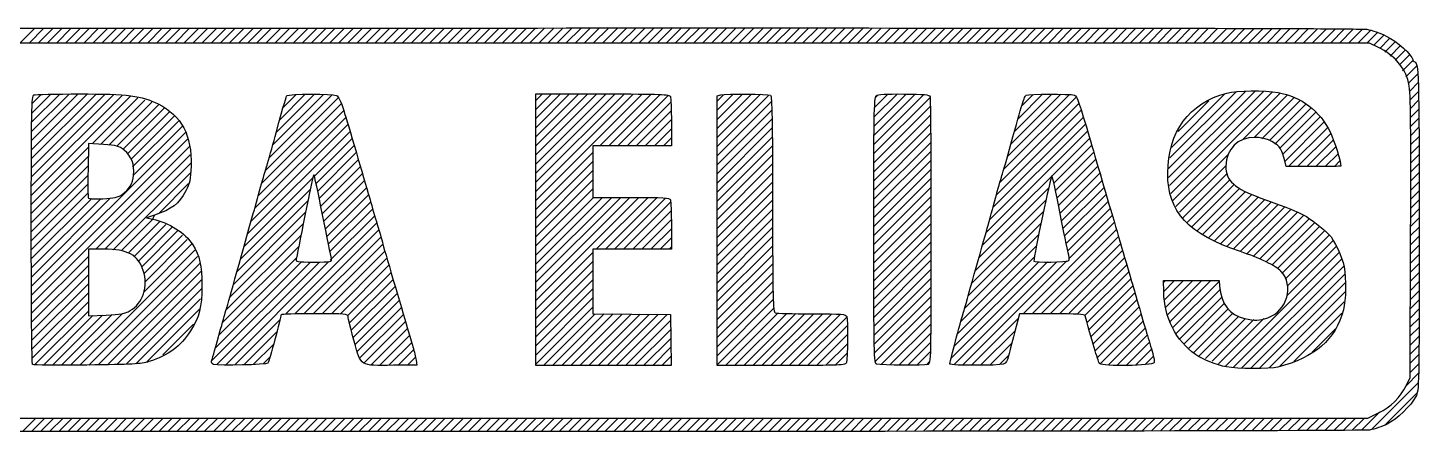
# Model space of a CAD drawing. Extents: x 147 to 469, y 480 to 530.
# Drawn here: x 297.8 to 469.4, y 480 to 530 of the extents above; entities that cross this region are included whole.
import ezdxf

# ---------------------------------------------------------------- set-up
doc = ezdxf.new("R2010")
doc.units = 0
doc.layers.get('0').update_dxf_attribs({"linetype": 'CONTINUOUS'})
doc.layers.add('bomba', color=7, linetype='CONTINUOUS')

msp = doc.modelspace()

# ---------------------------------------------------------------- linework, layer by layer
at = {"linetype": 'ByBlock'}
for p, q in [((296.85, 528.09), (298.69, 529.93)), ((297.98, 528.09), (299.81, 529.93)), ((299.1, 528.09), (300.93, 529.93)), ((300.22, 528.09), (302.05, 529.93)), ((301.34, 528.09), (303.18, 529.93)), ((302.47, 528.09), (304.3, 529.93)), ((303.59, 528.09), (305.42, 529.93)), ((304.71, 528.09), (306.55, 529.93)), ((305.83, 528.09), (307.67, 529.93)), ((306.96, 528.09), (308.79, 529.93)), ((308.08, 528.09), (309.92, 529.93)), ((309.2, 528.09), (311.04, 529.93)), ((310.32, 528.09), (312.16, 529.93)), ((311.45, 528.09), (313.28, 529.93)), ((312.57, 528.09), (314.41, 529.93)), ((313.69, 528.09), (315.53, 529.93)), ((314.81, 528.09), (316.65, 529.93)), ((315.94, 528.09), (317.78, 529.94)), ((317.06, 528.09), (318.9, 529.94)), ((318.18, 528.09), (320.02, 529.94)), ((319.3, 528.09), (321.15, 529.94)), ((320.43, 528.09), (322.27, 529.94)), ((321.55, 528.09), (323.39, 529.94)), ((322.67, 528.09), (324.51, 529.94)), ((323.79, 528.09), (325.64, 529.94)), ((324.92, 528.09), (326.76, 529.94)), ((326.04, 528.09), (327.88, 529.94)), ((327.16, 528.09), (329.01, 529.94)), ((328.28, 528.09), (330.13, 529.94)), ((329.41, 528.09), (331.25, 529.94)), ((330.53, 528.09), (332.38, 529.94)), ((331.65, 528.09), (333.5, 529.94)), ((332.77, 528.09), (334.62, 529.94)), ((333.9, 528.09), (335.74, 529.94)), ((335.02, 528.09), (336.87, 529.94)), ((336.14, 528.09), (337.99, 529.94)), ((337.26, 528.09), (339.11, 529.94)), ((338.39, 528.09), (340.24, 529.94)), ((339.51, 528.09), (341.36, 529.94)), ((340.63, 528.09), (342.48, 529.94)), ((341.75, 528.09), (343.6, 529.94)), ((342.88, 528.09), (344.73, 529.95)), ((344, 528.09), (345.85, 529.95)), ((345.12, 528.09), (346.97, 529.95)), ((346.24, 528.09), (348.1, 529.95)), ((347.37, 528.09), (349.22, 529.95)), ((348.49, 528.09), (350.34, 529.95)), ((349.61, 528.09), (351.46, 529.95)), ((350.73, 528.09), (352.59, 529.95)), ((351.86, 528.09), (353.71, 529.95)), ((352.98, 528.09), (354.83, 529.95)), ((354.1, 528.09), (355.96, 529.95)), ((355.22, 528.09), (357.08, 529.95)), ((356.35, 528.09), (358.2, 529.95)), ((357.47, 528.09), (359.32, 529.95)), ((358.59, 528.09), (360.45, 529.95)), ((359.71, 528.09), (361.57, 529.95)), ((360.84, 528.09), (362.69, 529.95)), ((361.96, 528.09), (363.82, 529.95)), ((363.08, 528.09), (364.94, 529.95)), ((364.2, 528.09), (366.06, 529.95)), ((365.33, 528.09), (367.18, 529.95)), ((366.45, 528.09), (368.31, 529.95)), ((367.57, 528.09), (369.43, 529.95)), ((368.69, 528.09), (370.55, 529.95)), ((369.82, 528.09), (371.67, 529.95)), ((370.94, 528.09), (372.8, 529.95)), ((372.06, 528.09), (373.92, 529.95)), ((373.19, 528.09), (375.04, 529.95)), ((374.31, 528.09), (376.16, 529.95)), ((375.43, 528.09), (377.29, 529.95)), ((376.55, 528.09), (378.41, 529.95)), ((377.68, 528.09), (379.53, 529.95)), ((378.8, 528.09), (380.66, 529.95)), ((379.92, 528.09), (381.78, 529.95)), ((381.04, 528.09), (382.9, 529.95)), ((382.17, 528.09), (384.02, 529.95)), ((383.29, 528.09), (385.14, 529.95)), ((384.41, 528.09), (386.27, 529.95)), ((385.53, 528.09), (387.39, 529.95)), ((386.66, 528.09), (388.51, 529.95)), ((387.78, 528.09), (389.63, 529.95)), ((388.9, 528.09), (390.76, 529.95)), ((390.02, 528.09), (391.88, 529.95)), ((391.15, 528.09), (393, 529.95)), ((392.27, 528.09), (394.12, 529.95)), ((393.39, 528.09), (395.25, 529.95)), ((394.51, 528.09), (396.37, 529.95)), ((395.64, 528.09), (397.49, 529.95)), ((396.76, 528.09), (398.61, 529.95)), ((397.88, 528.09), (399.74, 529.95)), ((399, 528.09), (400.86, 529.95)), ((400.13, 528.09), (401.98, 529.95)), ((401.25, 528.09), (403.1, 529.95)), ((402.37, 528.09), (404.22, 529.95)), ((403.49, 528.09), (405.35, 529.95)), ((404.62, 528.09), (406.47, 529.95)), ((405.74, 528.09), (407.59, 529.95)), ((406.86, 528.09), (408.71, 529.95)), ((407.98, 528.09), (409.83, 529.95)), ((409.11, 528.09), (410.96, 529.94)), ((410.23, 528.09), (412.08, 529.94)), ((411.35, 528.09), (413.2, 529.94)), ((412.47, 528.09), (414.32, 529.94)), ((413.6, 528.09), (415.44, 529.94)), ((414.72, 528.09), (416.57, 529.94)), ((415.84, 528.09), (417.69, 529.94)), ((416.96, 528.09), (418.81, 529.94)), ((418.09, 528.09), (419.93, 529.94)), ((419.21, 528.09), (421.05, 529.94)), ((420.33, 528.09), (422.17, 529.94)), ((421.45, 528.09), (423.3, 529.94)), ((422.58, 528.09), (424.42, 529.94)), ((423.7, 528.09), (425.54, 529.93)), ((424.82, 528.09), (426.66, 529.93)), ((425.94, 528.09), (427.78, 529.93)), ((427.07, 528.09), (428.9, 529.93)), ((428.19, 528.09), (430.02, 529.93)), ((429.31, 528.09), (431.15, 529.93)), ((430.43, 528.09), (432.27, 529.93)), ((431.56, 528.09), (433.39, 529.93)), ((432.68, 528.09), (434.51, 529.92)), ((433.8, 528.09), (435.63, 529.92)), ((434.92, 528.09), (436.75, 529.92)), ((436.05, 528.09), (437.87, 529.92)), ((437.17, 528.09), (438.99, 529.92)), ((438.29, 528.09), (440.11, 529.91)), ((439.41, 528.09), (441.23, 529.91)), ((440.54, 528.09), (442.35, 529.91)), ((441.66, 528.09), (443.47, 529.91)), ((442.78, 528.09), (444.59, 529.91)), ((443.9, 528.09), (445.71, 529.9)), ((445.03, 528.09), (446.83, 529.9)), ((446.15, 528.09), (447.95, 529.9)), ((447.27, 528.09), (449.07, 529.89)), ((448.39, 528.09), (450.19, 529.89)), ((449.52, 528.09), (451.31, 529.89)), ((450.64, 528.09), (452.43, 529.88)), ((451.76, 528.09), (453.55, 529.88)), ((452.88, 528.09), (454.67, 529.88)), ((454.01, 528.09), (455.78, 529.87)), ((455.13, 528.09), (456.9, 529.86)), ((456.25, 528.09), (458.02, 529.86)), ((457.37, 528.09), (459.13, 529.85)), ((458.5, 528.09), (460.25, 529.84)), ((459.62, 528.09), (461.36, 529.83)), ((460.74, 528.09), (462.46, 529.81)), ((461.87, 528.09), (463.42, 529.65)), ((462.99, 528.09), (464.25, 529.35)), ((463.84, 527.83), (465.08, 529.06)), ((464.57, 527.43), (465.8, 528.66)), ((465.21, 526.95), (466.45, 528.19)), ((465.86, 526.47), (467.11, 527.73)), ((466.5, 525.99), (467.72, 527.22)), ((467.02, 525.39), (468.29, 526.66)), ((467.4, 524.65), (468.71, 525.96)), ((467.79, 523.91), (469.16, 525.29)), ((468.15, 523.16), (469.28, 524.28)), ((298.25, 513.78), (306.25, 521.78)), ((298.25, 512.66), (307.36, 521.77)), ((298.26, 514.91), (305.15, 521.8)), ((298.27, 516.04), (304.03, 521.81)), ((298.28, 517.17), (302.9, 521.8)), ((298.29, 518.31), (301.77, 521.79)), ((298.31, 519.45), (300.64, 521.77)), ((298.36, 520.62), (299.48, 521.75)), ((328.02, 515.48), (334.29, 521.75)), ((328.45, 517.04), (333.19, 521.77)), ((328.88, 518.59), (332.05, 521.76)), ((329.31, 520.14), (330.9, 521.73)), ((360.48, 521), (361.29, 521.81)), ((360.48, 519.88), (362.41, 521.81)), ((360.48, 518.76), (363.53, 521.81)), ((360.48, 517.64), (364.65, 521.81)), ((360.48, 516.51), (365.78, 521.81)), ((360.48, 515.39), (366.9, 521.81)), ((360.48, 514.27), (368.02, 521.81)), ((360.48, 513.14), (369.14, 521.81)), ((360.48, 512.02), (370.26, 521.81)), ((360.48, 510.9), (371.39, 521.8)), ((360.48, 509.78), (372.5, 521.8)), ((360.48, 508.65), (373.61, 521.79)), ((368.37, 515.42), (374.72, 521.77)), ((369.49, 515.42), (375.81, 521.74)), ((382.84, 518.66), (385.97, 521.79)), ((382.84, 519.79), (384.83, 521.78)), ((382.84, 517.54), (387.08, 521.78)), ((382.84, 516.42), (388.18, 521.76)), ((402.2, 516.7), (407.28, 521.77)), ((402.21, 517.84), (406.17, 521.79)), ((402.23, 518.98), (405.04, 521.78)), ((402.27, 520.13), (403.9, 521.77)), ((419.1, 515.63), (425.23, 521.77)), ((419.53, 517.19), (424.12, 521.78)), ((419.96, 518.74), (422.99, 521.77)), ((420.42, 520.32), (421.84, 521.74)), ((438.51, 511.48), (449.2, 522.17)), ((438.52, 512.6), (448.08, 522.17)), ((438.66, 510.5), (450.26, 522.1)), ((438.7, 513.91), (446.89, 522.1)), ((438.81, 509.53), (451.31, 522.03)), ((438.88, 515.21), (445.49, 521.82)), ((439.02, 508.62), (452.31, 521.91)), ((468.28, 522.16), (469.33, 523.21)), ((468.34, 521.1), (469.36, 522.12)), ((298.25, 511.53), (308.44, 521.72)), ((298.25, 510.41), (309.49, 521.65)), ((298.25, 509.28), (310.54, 521.57)), ((305.74, 515.65), (311.4, 521.32)), ((306.79, 515.58), (312.27, 521.06)), ((307.81, 515.48), (313.13, 520.8)), ((308.81, 515.36), (313.97, 520.52)), ((309.53, 514.96), (314.64, 520.07)), ((326.69, 510.78), (336.48, 520.58)), ((327.13, 512.35), (336.1, 521.32)), ((327.58, 513.92), (335.35, 521.69)), ((370.61, 515.42), (376.82, 521.63)), ((371.74, 515.42), (377.13, 520.81)), ((382.84, 520.91), (383.64, 521.71)), ((382.84, 515.3), (389.21, 521.67)), ((382.84, 514.17), (389.55, 520.89)), ((402.18, 513.31), (409.15, 520.28)), ((402.19, 515.57), (408.35, 521.72)), ((402.19, 514.44), (409.11, 521.37)), ((402.42, 521.4), (402.63, 521.62)), ((417.74, 510.91), (427.47, 520.64)), ((418.21, 512.5), (427.13, 521.42)), ((418.66, 514.08), (426.3, 521.72)), ((439.73, 517.18), (443.5, 520.96)), ((447.7, 516.17), (453.17, 521.64)), ((449.08, 516.43), (454.03, 521.38)), ((450.05, 516.28), (454.74, 520.97)), ((450.96, 516.07), (455.45, 520.56)), ((451.64, 515.62), (456.1, 520.08)), ((468.37, 520), (469.38, 521.02)), ((310.07, 514.37), (315.31, 519.61)), ((310.54, 513.72), (315.92, 519.1)), ((310.75, 512.81), (316.41, 518.46)), ((325.8, 507.65), (337.05, 518.9)), ((326.25, 509.22), (336.79, 519.76)), ((372.86, 515.42), (377.17, 519.73)), ((373.98, 515.42), (377.19, 518.63)), ((382.84, 513.05), (389.6, 519.82)), ((382.84, 511.93), (389.63, 518.72)), ((402.18, 512.19), (409.16, 519.17)), ((416.87, 507.8), (428.03, 518.95)), ((417.3, 509.34), (427.75, 519.8)), ((452.25, 515.11), (456.67, 519.53)), ((452.58, 514.32), (457.24, 518.98)), ((452.87, 513.48), (457.7, 518.32)), ((468.38, 518.9), (469.4, 519.92)), ((468.39, 517.79), (469.41, 518.8)), ((298.26, 498.07), (317.25, 517.06)), ((310.86, 511.79), (316.89, 517.83)), ((324.93, 504.53), (337.57, 517.17)), ((325.37, 506.09), (337.31, 518.04)), ((375.1, 515.42), (377.2, 517.51)), ((382.84, 510.81), (389.65, 517.61)), ((402.18, 511.06), (409.17, 518.06)), ((402.18, 509.94), (409.18, 516.95)), ((416.02, 504.7), (428.54, 517.22)), ((416.45, 506.25), (428.28, 518.09)), ((453.33, 512.83), (458.13, 517.63)), ((454.45, 512.83), (458.54, 516.91)), ((468.4, 516.67), (469.42, 517.69)), ((298.25, 508.16), (305.31, 515.22)), ((298.27, 496.96), (317.53, 516.22)), ((298.27, 495.84), (317.79, 515.36)), ((333.15, 511.63), (337.82, 516.31)), ((333.37, 510.73), (338.08, 515.44)), ((376.23, 515.42), (377.2, 516.39)), ((382.84, 509.68), (389.66, 516.5)), ((382.84, 508.56), (389.67, 515.39)), ((402.17, 508.82), (409.19, 515.83)), ((415.58, 503.13), (428.8, 516.36)), ((424.37, 510.81), (429.05, 515.49)), ((455.58, 512.83), (458.84, 516.09)), ((456.7, 512.83), (459.15, 515.27)), ((468.4, 515.55), (469.43, 516.57)), ((468.41, 514.43), (469.43, 515.45)), ((298.25, 507.04), (305.28, 514.08)), ((306.2, 502.65), (317.86, 514.3)), ((307.32, 502.64), (317.93, 513.25)), ((333.58, 509.81), (338.34, 514.57)), ((333.77, 508.88), (338.59, 513.71)), ((360.48, 507.53), (367.53, 514.58)), ((360.48, 506.41), (367.53, 513.46)), ((382.84, 507.44), (389.67, 514.27)), ((382.84, 506.32), (389.68, 513.16)), ((402.17, 507.69), (409.2, 514.71)), ((402.17, 506.57), (409.2, 513.6)), ((424.58, 509.89), (429.31, 514.62)), ((424.77, 508.96), (429.56, 513.75)), ((439.44, 507.92), (445.88, 514.35)), ((457.84, 512.84), (459.43, 514.43)), ((458.98, 512.86), (459.67, 513.55)), ((468.41, 513.31), (469.43, 514.33)), ((468.41, 512.19), (469.44, 513.21)), ((298.25, 505.91), (305.26, 512.93)), ((298.25, 504.79), (305.25, 511.79)), ((308.36, 502.56), (317.88, 512.08)), ((324.49, 502.97), (332.97, 511.46)), ((333.96, 507.95), (338.84, 512.84)), ((334.16, 507.03), (339.1, 511.97)), ((360.48, 505.29), (367.53, 512.34)), ((382.84, 505.19), (389.68, 512.04)), ((402.17, 505.45), (409.21, 512.48)), ((424.96, 508.02), (429.81, 512.88)), ((425.15, 507.09), (430.07, 512.01)), ((439.87, 507.22), (445.62, 512.97)), ((440.29, 506.52), (445.76, 511.99)), ((468.41, 511.06), (469.44, 512.09)), ((298.25, 503.67), (305.24, 510.66)), ((314.05, 507.12), (317.65, 510.73)), ((324.05, 501.41), (332.65, 510.01)), ((334.34, 506.09), (339.35, 511.1)), ((334.53, 505.15), (339.6, 510.23)), ((360.48, 504.16), (367.53, 511.21)), ((360.48, 503.04), (367.53, 510.09)), ((382.84, 504.07), (389.68, 510.92)), ((382.84, 502.95), (389.69, 509.8)), ((402.17, 504.33), (409.21, 511.36)), ((402.18, 503.2), (409.21, 510.24)), ((415.14, 501.57), (423.73, 510.17)), ((425.33, 506.15), (430.32, 511.14)), ((425.52, 505.22), (430.57, 510.27)), ((440.82, 505.93), (446.14, 511.24)), ((441.46, 505.45), (446.64, 510.62)), ((442.1, 504.96), (447.31, 510.17)), ((442.74, 504.48), (448.01, 509.75)), ((468.4, 509.94), (469.44, 510.97)), ((468.4, 508.81), (469.44, 509.85)), ((298.25, 502.55), (305.24, 509.54)), ((298.25, 501.43), (305.7, 508.88)), ((298.25, 500.31), (306.81, 508.87)), ((298.26, 499.19), (308.03, 508.97)), ((323.61, 499.85), (332.36, 508.6)), ((334.71, 504.22), (339.85, 509.36)), ((334.9, 503.28), (340.11, 508.49)), ((360.48, 501.92), (367.6, 509.03)), ((360.48, 500.8), (368.72, 509.03)), ((360.48, 499.67), (369.84, 509.03)), ((360.48, 498.55), (370.96, 509.03)), ((360.48, 497.43), (372.09, 509.03)), ((360.48, 496.31), (373.2, 509.03)), ((367.94, 502.65), (374.32, 509.03)), ((369.07, 502.65), (375.42, 509)), ((370.19, 502.65), (376.48, 508.94)), ((371.31, 502.65), (377.1, 508.43)), ((382.84, 501.83), (389.69, 508.68)), ((402.18, 502.08), (409.22, 509.12)), ((414.7, 500.01), (423.42, 508.73)), ((425.7, 504.28), (430.83, 509.41)), ((425.9, 503.35), (431.08, 508.54)), ((443.41, 504.02), (448.8, 509.41)), ((444.2, 503.69), (449.59, 509.08)), ((444.99, 503.36), (450.4, 508.77)), ((445.77, 503.02), (451.22, 508.47)), ((446.56, 502.69), (452.05, 508.17)), ((468.4, 507.69), (469.44, 508.73)), ((309.35, 502.42), (313.26, 506.33)), ((323.18, 498.29), (332.07, 507.19)), ((335.09, 502.34), (340.36, 507.62)), ((335.13, 501.27), (340.61, 506.75)), ((372.43, 502.65), (377.17, 507.38)), ((382.84, 500.7), (389.69, 507.55)), ((382.84, 499.58), (389.69, 506.43)), ((402.18, 500.96), (409.22, 508)), ((402.18, 499.84), (409.22, 506.88)), ((414.26, 498.45), (423.1, 507.29)), ((426.1, 502.43), (431.34, 507.67)), ((426.22, 501.43), (431.59, 506.8)), ((447.35, 502.36), (452.86, 507.87)), ((448.16, 502.04), (453.67, 507.56)), ((448.96, 501.72), (454.44, 507.2)), ((449.76, 501.4), (455.2, 506.84)), ((450.57, 501.08), (455.84, 506.35)), ((468.39, 505.44), (469.44, 506.49)), ((468.4, 506.56), (469.44, 507.61)), ((310.19, 502.15), (314.05, 506.01)), ((310.88, 501.71), (314.85, 505.68)), ((311.47, 501.17), (315.64, 505.35)), ((311.84, 500.43), (316.34, 504.93)), ((322.73, 496.73), (331.79, 505.78)), ((329.59, 494.61), (340.87, 505.88)), ((330.75, 494.64), (341.12, 505.01)), ((373.56, 502.65), (377.18, 506.28)), ((374.68, 502.65), (377.2, 505.17)), ((382.84, 498.46), (389.69, 505.31)), ((402.18, 498.72), (409.22, 505.76)), ((402.18, 497.6), (409.22, 504.64)), ((413.82, 496.89), (422.8, 505.87)), ((420.58, 494.66), (431.84, 505.93)), ((421.7, 494.66), (432.1, 505.06)), ((451.29, 500.69), (456.47, 505.86)), ((451.98, 500.25), (457.11, 505.38)), ((452.53, 499.67), (457.75, 504.89)), ((468.39, 504.31), (469.44, 505.36)), ((312.11, 497.33), (318.06, 503.28)), ((312.13, 499.59), (316.91, 504.38)), ((312.28, 498.62), (317.49, 503.83)), ((321.84, 493.59), (331.24, 502.99)), ((322.29, 495.16), (331.52, 504.39)), ((331.88, 494.65), (341.37, 504.14)), ((333.02, 494.66), (341.62, 503.26)), ((375.8, 502.65), (377.2, 504.04)), ((376.92, 502.65), (377.2, 502.92)), ((376.92, 502.65), (377.2, 502.92)), ((382.84, 497.34), (389.69, 504.19)), ((382.84, 496.21), (389.7, 503.07)), ((402.19, 496.48), (409.22, 503.51)), ((412.93, 493.75), (422.23, 503.05)), ((413.37, 495.32), (422.51, 504.46)), ((422.82, 494.66), (432.35, 504.19)), ((423.94, 494.66), (432.6, 503.32)), ((452.91, 498.93), (458.36, 504.38)), ((453.11, 496.89), (459.22, 502.99)), ((453.16, 498.06), (458.79, 503.69)), ((468.38, 502.06), (469.44, 503.12)), ((468.39, 503.19), (469.44, 504.24)), ((298.28, 494.72), (305.29, 501.74)), ((304.22, 488.32), (318.44, 502.53)), ((305.36, 488.33), (318.77, 501.75)), ((321.4, 492.02), (330.95, 501.58)), ((334.14, 494.66), (341.87, 502.39)), ((335.26, 494.66), (342.12, 501.52)), ((360.48, 495.18), (367.53, 502.23)), ((382.84, 495.09), (389.7, 501.95)), ((402.19, 495.36), (409.22, 502.39)), ((402.2, 494.24), (409.22, 501.27)), ((412.5, 492.2), (421.98, 501.68)), ((413.12, 488.33), (425.99, 501.2)), ((425.06, 494.66), (432.86, 502.46)), ((426.17, 494.65), (433.11, 501.59)), ((445.51, 488.16), (459.57, 502.22)), ((446.48, 488.02), (459.86, 501.39)), ((468.38, 500.93), (469.44, 502)), ((298.29, 493.61), (305.29, 500.62)), ((298.3, 492.5), (305.29, 499.49)), ((306.5, 488.35), (319.07, 500.92)), ((307.64, 488.37), (319.15, 499.88)), ((320.5, 488.88), (332.67, 501.05)), ((320.95, 490.45), (331.58, 501.08)), ((321.13, 488.38), (333.8, 501.05)), ((322.19, 488.32), (334.97, 501.1)), ((336.34, 494.62), (342.37, 500.65)), ((337.26, 494.42), (342.62, 499.78)), ((360.48, 494.06), (367.53, 501.11)), ((360.48, 492.94), (367.53, 499.99)), ((382.84, 493.97), (389.7, 500.83)), ((382.84, 492.85), (389.71, 499.72)), ((402.2, 493.13), (409.22, 500.15)), ((411.69, 489.15), (423.6, 501.06)), ((412.04, 488.37), (424.75, 501.08)), ((412.07, 490.65), (422.51, 501.08)), ((427.26, 494.61), (433.37, 500.72)), ((428.2, 494.43), (433.62, 499.85)), ((447.53, 487.94), (460.15, 500.56)), ((448.63, 487.91), (460.24, 499.53)), ((468.37, 498.68), (469.44, 499.75)), ((468.38, 499.81), (469.44, 500.87)), ((298.31, 491.39), (305.29, 498.37)), ((308.78, 488.39), (319.24, 498.84)), ((309.95, 488.43), (319.25, 497.74)), ((337.5, 493.53), (342.88, 498.91)), ((337.72, 492.63), (343.13, 498.04)), ((360.48, 491.82), (367.53, 498.87)), ((360.48, 490.69), (367.53, 497.74)), ((382.84, 491.72), (389.72, 498.61)), ((402.22, 492.02), (409.22, 499.02)), ((402.23, 490.91), (409.22, 497.9)), ((428.47, 493.58), (433.87, 498.98)), ((428.71, 492.7), (434.12, 498.11)), ((437.92, 498.54), (438.14, 498.76)), ((437.93, 497.43), (439.26, 498.76)), ((438.05, 496.42), (440.38, 498.76)), ((438.17, 495.42), (441.51, 498.76)), ((438.41, 494.54), (442.63, 498.76)), ((438.72, 493.72), (443.75, 498.76)), ((439.03, 492.91), (444.78, 498.66)), ((449.76, 487.93), (460.31, 498.48)), ((468.37, 497.55), (469.44, 498.63)), ((298.33, 490.28), (305.29, 497.25)), ((298.35, 489.18), (305.29, 496.13)), ((311.14, 488.5), (319.14, 496.5)), ((337.96, 491.74), (343.39, 497.17)), ((338.2, 490.87), (343.64, 496.31)), ((360.48, 489.57), (367.53, 496.62)), ((382.84, 490.6), (389.74, 497.5)), ((382.84, 489.48), (389.77, 496.41)), ((402.27, 489.83), (409.22, 496.77)), ((428.96, 491.82), (434.38, 497.24)), ((429.21, 490.95), (434.63, 496.37)), ((439.48, 492.24), (444.91, 497.67)), ((439.93, 491.56), (445.1, 496.73)), ((450.92, 487.97), (460.33, 497.38)), ((452.26, 488.18), (460.2, 496.13)), ((468.36, 495.3), (469.44, 496.38)), ((468.37, 496.43), (469.44, 497.5)), ((298.66, 488.37), (305.29, 495)), ((299.74, 488.33), (305.85, 494.44)), ((300.85, 488.31), (307.02, 494.48)), ((301.97, 488.31), (308.22, 494.56)), ((303.09, 488.31), (309.48, 494.7)), ((312.46, 488.7), (319.03, 495.27)), ((338.46, 490), (343.9, 495.44)), ((338.79, 489.21), (344.15, 494.57)), ((360.48, 488.45), (367.53, 495.5)), ((361.43, 488.28), (367.82, 494.67)), ((362.55, 488.28), (368.93, 494.66)), ((363.68, 488.28), (370.04, 494.64)), ((364.8, 488.28), (371.15, 494.63)), ((365.92, 488.28), (372.26, 494.62)), ((367.04, 488.28), (373.37, 494.61)), ((368.17, 488.28), (374.48, 494.59)), ((369.29, 488.28), (375.59, 494.58)), ((370.41, 488.28), (376.7, 494.57)), ((382.84, 488.35), (389.83, 495.35)), ((383.88, 488.28), (390.35, 494.75)), ((385, 488.28), (391.43, 494.7)), ((386.13, 488.28), (392.54, 494.69)), ((387.25, 488.28), (393.65, 494.67)), ((388.37, 488.28), (394.76, 494.66)), ((389.49, 488.28), (395.88, 494.66)), ((390.62, 488.28), (396.99, 494.65)), ((391.74, 488.28), (398.07, 494.6)), ((402.37, 488.8), (409.21, 495.65)), ((403.08, 488.39), (409.21, 494.52)), ((429.47, 490.09), (434.88, 495.5)), ((429.74, 489.24), (435.14, 494.63)), ((440.42, 490.93), (445.45, 495.96)), ((441.01, 490.4), (445.88, 495.27)), ((441.59, 489.86), (446.47, 494.74)), ((442.3, 489.45), (447.2, 494.35)), ((453.99, 488.79), (459.92, 494.72)), ((468.36, 494.18), (469.44, 495.26)), ((314.49, 489.61), (318.25, 493.37)), ((323.32, 488.33), (328.92, 493.93)), ((339.27, 488.57), (344.41, 493.7)), ((340.19, 488.37), (344.66, 492.84)), ((371.53, 488.28), (377.11, 493.85)), ((372.66, 488.28), (377.12, 492.74)), ((392.86, 488.28), (398.84, 494.26)), ((393.99, 488.28), (398.92, 493.21)), ((404.15, 488.34), (409.2, 493.39)), ((414.22, 488.31), (419.99, 494.08)), ((430.11, 488.48), (435.39, 493.76)), ((431.08, 488.32), (435.65, 492.9)), ((443.1, 489.13), (448.04, 494.06)), ((443.91, 488.81), (449.03, 493.94)), ((444.71, 488.49), (450.3, 494.08)), ((456.25, 489.93), (459.13, 492.8)), ((468.35, 493.05), (469.44, 494.13)), ((468.35, 491.92), (469.43, 493.01)), ((324.46, 488.34), (328.54, 492.43)), ((325.63, 488.39), (328.13, 490.89)), ((341.25, 488.3), (344.92, 491.97)), ((342.37, 488.3), (345.17, 491.1)), ((373.78, 488.28), (377.13, 491.63)), ((395.12, 488.29), (398.92, 492.09)), ((396.25, 488.3), (398.91, 490.96)), ((405.25, 488.32), (409.19, 492.26)), ((406.37, 488.31), (409.18, 491.12)), ((415.35, 488.31), (419.59, 492.55)), ((416.49, 488.33), (419.19, 491.03)), ((432.17, 488.3), (435.91, 492.03)), ((433.28, 488.28), (436.17, 491.17)), ((468.35, 490.8), (469.43, 491.88)), ((326.84, 488.49), (327.67, 489.32)), ((343.5, 488.31), (345.41, 490.22)), ((344.64, 488.32), (345.63, 489.32)), ((374.9, 488.28), (377.15, 490.52)), ((376.02, 488.28), (377.16, 489.41)), ((397.4, 488.33), (398.89, 489.81)), ((407.49, 488.32), (409.14, 489.97)), ((417.69, 488.41), (418.82, 489.54)), ((434.45, 488.33), (436.43, 490.31)), ((435.63, 488.39), (436.66, 489.42)), ((468.34, 489.67), (469.42, 490.75)), ((468.34, 488.55), (469.41, 489.62)), ((345.77, 488.33), (345.81, 488.37)), ((377.15, 488.28), (377.17, 488.3)), ((408.67, 488.37), (409.05, 488.75)), ((468.34, 487.42), (469.4, 488.48)), ((463.56, 480.39), (469.34, 486.18)), ((467.82, 485.78), (469.38, 487.34)), ((465.23, 480.94), (469.15, 484.86)), ((462.33, 480.29), (464.58, 482.54)), ((297.15, 480.12), (298.79, 481.76)), ((298.27, 480.12), (299.91, 481.76)), ((299.39, 480.12), (301.03, 481.76)), ((300.51, 480.12), (302.16, 481.76)), ((301.63, 480.12), (303.28, 481.76)), ((302.76, 480.12), (304.4, 481.76)), ((303.88, 480.12), (305.52, 481.76)), ((305, 480.12), (306.65, 481.76)), ((306.12, 480.12), (307.77, 481.76)), ((307.25, 480.12), (308.89, 481.76)), ((308.37, 480.11), (310.01, 481.76)), ((309.49, 480.11), (311.14, 481.76)), ((310.61, 480.11), (312.26, 481.76)), ((311.73, 480.11), (313.38, 481.76)), ((312.86, 480.11), (314.5, 481.76)), ((313.98, 480.11), (315.63, 481.76)), ((315.1, 480.11), (316.75, 481.76)), ((316.22, 480.11), (317.87, 481.76)), ((317.35, 480.11), (318.99, 481.76)), ((318.47, 480.11), (320.12, 481.76)), ((319.59, 480.11), (321.24, 481.76)), ((320.71, 480.11), (322.36, 481.76)), ((321.84, 480.11), (323.48, 481.76)), ((322.96, 480.11), (324.61, 481.76)), ((324.08, 480.11), (325.73, 481.76)), ((325.2, 480.11), (326.85, 481.76)), ((326.33, 480.11), (327.97, 481.76)), ((327.45, 480.11), (329.1, 481.76)), ((328.57, 480.11), (330.22, 481.76)), ((329.69, 480.11), (331.34, 481.76)), ((330.82, 480.11), (332.47, 481.76)), ((331.94, 480.11), (333.59, 481.76)), ((333.06, 480.11), (334.71, 481.76)), ((334.18, 480.11), (335.83, 481.76)), ((335.31, 480.11), (336.96, 481.76)), ((336.43, 480.11), (338.08, 481.76)), ((337.55, 480.11), (339.2, 481.76)), ((338.67, 480.11), (340.32, 481.76)), ((339.8, 480.11), (341.45, 481.76)), ((340.92, 480.11), (342.57, 481.76)), ((342.04, 480.11), (343.69, 481.76)), ((343.16, 480.11), (344.82, 481.76)), ((344.29, 480.11), (345.94, 481.76)), ((345.41, 480.11), (347.06, 481.76)), ((346.53, 480.11), (348.18, 481.76)), ((347.66, 480.11), (349.31, 481.77)), ((348.78, 480.11), (350.43, 481.77)), ((349.9, 480.11), (351.55, 481.77)), ((351.02, 480.12), (352.67, 481.77)), ((352.15, 480.12), (353.8, 481.77)), ((353.27, 480.12), (354.92, 481.77)), ((354.39, 480.12), (356.04, 481.77)), ((355.51, 480.12), (357.17, 481.77)), ((356.64, 480.12), (358.29, 481.77)), ((357.76, 480.12), (359.41, 481.77)), ((358.88, 480.12), (360.53, 481.77)), ((360.01, 480.12), (361.66, 481.77)), ((361.13, 480.12), (362.78, 481.77)), ((362.25, 480.12), (363.9, 481.77)), ((363.38, 480.12), (365.03, 481.77)), ((364.5, 480.12), (366.15, 481.77)), ((365.62, 480.12), (367.27, 481.77)), ((366.74, 480.12), (368.39, 481.77)), ((367.87, 480.12), (369.52, 481.77)), ((368.99, 480.12), (370.64, 481.77)), ((370.11, 480.12), (371.76, 481.77)), ((371.24, 480.12), (372.88, 481.77)), ((372.36, 480.12), (374.01, 481.77)), ((373.48, 480.12), (375.13, 481.77)), ((374.61, 480.12), (376.25, 481.77)), ((375.73, 480.12), (377.38, 481.77)), ((376.85, 480.12), (378.5, 481.77)), ((377.97, 480.13), (379.62, 481.77)), ((379.1, 480.13), (380.74, 481.77)), ((380.22, 480.13), (381.87, 481.77)), ((381.34, 480.13), (382.99, 481.77)), ((382.47, 480.13), (384.11, 481.77)), ((383.59, 480.13), (385.24, 481.77)), ((384.71, 480.13), (386.36, 481.77)), ((385.84, 480.13), (387.48, 481.77)), ((386.96, 480.13), (388.6, 481.77)), ((388.08, 480.13), (389.73, 481.77)), ((389.21, 480.13), (390.85, 481.77)), ((390.33, 480.13), (391.97, 481.77)), ((391.45, 480.13), (393.09, 481.78)), ((392.58, 480.13), (394.22, 481.78)), ((393.7, 480.14), (395.34, 481.78)), ((394.82, 480.14), (396.46, 481.78)), ((395.95, 480.14), (397.59, 481.78)), ((397.07, 480.14), (398.71, 481.78)), ((398.19, 480.14), (399.83, 481.78)), ((399.32, 480.14), (400.95, 481.78)), ((400.44, 480.14), (402.08, 481.78)), ((401.56, 480.14), (403.2, 481.78)), ((402.69, 480.14), (404.32, 481.78)), ((403.81, 480.14), (405.45, 481.78)), ((404.94, 480.14), (406.57, 481.78)), ((406.06, 480.15), (407.69, 481.78)), ((407.18, 480.15), (408.81, 481.78)), ((408.31, 480.15), (409.94, 481.78)), ((409.43, 480.15), (411.06, 481.78)), ((410.55, 480.15), (412.18, 481.78)), ((411.68, 480.15), (413.31, 481.78)), ((412.8, 480.15), (414.43, 481.78)), ((413.92, 480.15), (415.55, 481.78)), ((415.05, 480.16), (416.67, 481.78)), ((416.17, 480.16), (417.8, 481.78)), ((417.3, 480.16), (418.92, 481.78)), ((418.42, 480.16), (420.04, 481.78)), ((419.54, 480.16), (421.16, 481.78)), ((420.67, 480.16), (422.29, 481.78)), ((421.79, 480.16), (423.41, 481.78)), ((422.92, 480.17), (424.53, 481.78)), ((424.04, 480.17), (425.66, 481.78)), ((425.16, 480.17), (426.78, 481.78)), ((426.29, 480.17), (427.9, 481.78)), ((427.41, 480.17), (429.02, 481.78)), ((428.54, 480.17), (430.15, 481.78)), ((429.66, 480.18), (431.27, 481.78)), ((430.79, 480.18), (432.39, 481.78)), ((431.91, 480.18), (433.52, 481.78)), ((433.04, 480.18), (434.64, 481.78)), ((434.16, 480.18), (435.76, 481.78)), ((435.28, 480.19), (436.88, 481.78)), ((436.41, 480.19), (438.01, 481.79)), ((437.53, 480.19), (439.13, 481.79)), ((438.66, 480.19), (440.25, 481.79)), ((439.78, 480.19), (441.37, 481.79)), ((440.91, 480.2), (442.5, 481.79)), ((442.03, 480.2), (443.62, 481.79)), ((443.16, 480.2), (444.74, 481.79)), ((444.28, 480.21), (445.87, 481.79)), ((445.41, 480.21), (446.99, 481.79)), ((446.53, 480.21), (448.11, 481.79)), ((447.66, 480.21), (449.23, 481.79)), ((448.79, 480.22), (450.36, 481.79)), ((449.91, 480.22), (451.48, 481.79)), ((451.04, 480.22), (452.6, 481.79)), ((452.16, 480.23), (453.73, 481.79)), ((453.29, 480.23), (454.85, 481.79)), ((454.42, 480.24), (455.97, 481.79)), ((455.55, 480.24), (457.09, 481.79)), ((456.67, 480.25), (458.22, 481.79)), ((457.8, 480.25), (459.34, 481.79)), ((458.93, 480.26), (460.46, 481.79)), ((460.06, 480.27), (461.58, 481.79)), ((461.19, 480.28), (462.71, 481.79))]:
    msp.add_line(p, q, dxfattribs=at)
at = {"layer": 'bomba', "color": 7}
for p, q in [((207.11, 529.89), (334.5, 529.94)), ((335.2, 528.09), (207.11, 528.09)), ((463.3, 528.09), (335.2, 528.09)), ((464.41, 527.56), (463.3, 528.09)), ((360.48, 505.04), (360.48, 521.81)), ((360.48, 521.81), (368.72, 521.81)), ((382.84, 521.56), (383.29, 521.68)), ((382.84, 504.92), (382.84, 521.56)), ((377.2, 518.3), (377.2, 515.42)), ((305.31, 515.68), (305.25, 512.45)), ((307.15, 515.56), (305.31, 515.68)), ((372.36, 515.42), (367.53, 515.42)), ((367.53, 515.42), (367.53, 512.23)), ((377.2, 515.42), (372.36, 515.42)), ((453.02, 512.83), (452.78, 513.86)), ((367.53, 512.23), (367.53, 509.03)), ((456.4, 512.83), (453.02, 512.83)), ((367.53, 509.03), (372.24, 509.03)), ((360.48, 488.28), (360.48, 505.04)), ((360.48, 505.04), (360.48, 505.04)), ((377.2, 505.53), (377.2, 502.65)), ((382.84, 488.28), (382.84, 504.92)), ((382.84, 504.92), (382.84, 504.92)), ((468.33, 486.78), (468.39, 504.42)), ((307.21, 502.65), (305.29, 502.65)), ((305.29, 502.65), (305.29, 498.53)), ((372.36, 502.65), (367.53, 502.65)), ((367.53, 502.65), (367.53, 498.66)), ((377.2, 502.65), (372.36, 502.65)), ((305.29, 498.53), (305.29, 494.41)), ((367.53, 498.66), (367.53, 494.67)), ((437.93, 497.36), (437.92, 498.76)), ((437.92, 498.76), (441.35, 498.76)), ((441.35, 498.76), (444.77, 498.76)), ((444.77, 498.76), (444.83, 498.06)), ((305.29, 494.41), (307.47, 494.5)), ((367.53, 494.67), (372.31, 494.62)), ((372.31, 494.62), (377.1, 494.56)), ((377.1, 494.56), (377.13, 491.42)), ((420.15, 494.66), (419.52, 492.32)), ((424.16, 494.66), (420.15, 494.66)), ((377.13, 491.42), (377.17, 488.28)), ((345.82, 488.33), (342.93, 488.3)), ((345.72, 488.95), (345.82, 488.33)), ((368.83, 488.28), (360.48, 488.28)), ((377.17, 488.28), (368.83, 488.28)), ((390.77, 488.28), (382.84, 488.28)), ((467.86, 485.84), (468.33, 486.78)), ((463.1, 481.79), (464.44, 482.44)), ((464.44, 482.44), (464.44, 482.44)), ((335.81, 481.76), (463.1, 481.79))]:
    msp.add_line(p, q, dxfattribs=at)
for points in [[(309.46, 509.39), (309.46, 509.39)], [(313.46, 506.84), (312.44, 506.49), (313.25, 506.34)], [(335.26, 501.5), (335.26, 501.5)], [(426.24, 501.25), (426.24, 501.25)], [(310.46, 495.05), (310.46, 495.05)], [(298.4, 488.39), (298.4, 488.39)], [(320.74, 488.41), (320.74, 488.41)], [(402.53, 488.43), (402.53, 488.43)], [(411.56, 488.45), (411.56, 488.46)], [(445.68, 488.1), (445.68, 488.1)]]:
    msp.add_lwpolyline(points, close=True, dxfattribs=at)
for points in [[(334.5, 529.94), (418.94, 529.98), (462.26, 529.93), (463, 529.79)], [(463, 529.79), (463.61, 529.68), (464.68, 529.31), (465.38, 528.96)], [(465.38, 528.96), (466.66, 528.32), (468.64, 526.56), (468.64, 526.06)], [(468.14, 523.23), (467.65, 525.12), (466.38, 526.59), (464.41, 527.56)], [(468.64, 526.06), (468.64, 525.92), (468.71, 525.8), (468.81, 525.8)], [(468.81, 525.8), (469.41, 525.8), (469.44, 524.59), (469.44, 505.03)], [(298.56, 521.69), (298.74, 521.75), (301.27, 521.81), (304.19, 521.81)], [(304.19, 521.81), (310.21, 521.81), (311.83, 521.6), (313.9, 520.57)], [(329.79, 521.6), (330.01, 521.82), (335.46, 521.85), (335.87, 521.63)], [(368.72, 521.81), (376.04, 521.81), (376.97, 521.77), (377.08, 521.49)], [(383.29, 521.68), (383.96, 521.86), (389.14, 521.83), (389.43, 521.64)], [(402.45, 521.59), (402.65, 521.75), (403.73, 521.82), (405.86, 521.8)], [(405.86, 521.8), (408.43, 521.78), (409.01, 521.72), (409.11, 521.47)], [(420.98, 521.66), (421.22, 521.82), (426.3, 521.83), (426.92, 521.67)], [(438.43, 512.01), (438.45, 517.14), (441.07, 520.69), (445.72, 521.92)], [(445.72, 521.92), (446.99, 522.26), (450.37, 522.29), (452.03, 521.99)], [(452.03, 521.99), (454.88, 521.47), (457.23, 519.69), (458.46, 517.11)], [(468.39, 504.42), (468.44, 519.62), (468.4, 522.22), (468.14, 523.23)], [(298.25, 505.05), (298.25, 519.93), (298.28, 521.58), (298.56, 521.69)], [(313.9, 520.57), (316.78, 519.14), (318.09, 516.67), (317.95, 512.92)], [(328.45, 517.02), (329.47, 520.78), (329.68, 521.49), (329.79, 521.6)], [(335.87, 521.63), (336.14, 521.49), (336.45, 520.86), (336.79, 519.76)], [(377.08, 521.49), (377.14, 521.32), (377.2, 519.88), (377.2, 518.3)], [(389.43, 521.64), (389.62, 521.52), (389.68, 518.53), (389.69, 508.19)], [(402.17, 504.93), (402.17, 518.84), (402.21, 521.39), (402.45, 521.59)], [(409.11, 521.47), (409.17, 521.31), (409.22, 513.82), (409.22, 504.84)], [(419.09, 515.62), (420.48, 520.68), (420.74, 521.5), (420.98, 521.66)], [(426.92, 521.67), (427.2, 521.6), (427.6, 520.46), (428.74, 516.55)], [(336.79, 519.76), (337.3, 518.11), (339.26, 511.47), (339.95, 509.03)], [(327.38, 513.23), (327.66, 514.16), (328.13, 515.86), (328.45, 517.02)], [(458.46, 517.11), (459, 515.99), (459.77, 513.51), (459.77, 512.91)], [(309.71, 514.86), (309.06, 515.38), (308.78, 515.46), (307.15, 515.56)], [(417.98, 511.72), (418.12, 512.16), (418.63, 513.92), (419.09, 515.62)], [(428.74, 516.55), (429.55, 513.79), (431.01, 508.79), (431.99, 505.44)], [(449.18, 516.45), (447.06, 516.45), (445.64, 515.04), (445.6, 512.9)], [(452.17, 515.27), (451.54, 515.97), (450.33, 516.45), (449.18, 516.45)], [(452.78, 513.86), (452.64, 514.42), (452.37, 515.06), (452.17, 515.27)], [(310.86, 511.79), (311.01, 513.06), (310.59, 514.15), (309.71, 514.86)], [(325.63, 507.04), (326.32, 509.51), (327.11, 512.29), (327.38, 513.23)], [(305.25, 512.45), (305.22, 510.68), (305.23, 509.13), (305.27, 509.01)], [(309.46, 509.39), (310.33, 510), (310.74, 510.7), (310.86, 511.79)], [(317.95, 512.92), (317.89, 511.19), (317.81, 510.79), (317.3, 509.83)], [(333.09, 511.83), (333.03, 511.83), (332.53, 509.56), (331.99, 506.79)], [(334.18, 506.89), (333.64, 509.61), (333.15, 511.83), (333.09, 511.83)], [(417.18, 508.92), (417.47, 510.02), (417.83, 511.27), (417.98, 511.72)], [(424.14, 511.69), (424.02, 511.81), (421.91, 501.86), (421.91, 501.18)], [(425.12, 507.24), (424.66, 509.6), (424.22, 511.6), (424.14, 511.69)], [(447.39, 502.34), (440.97, 504.47), (438.41, 507.22), (438.43, 512.01)], [(445.6, 512.9), (445.58, 511.12), (446.67, 510.11), (449.91, 508.95)], [(459.77, 512.91), (459.77, 512.87), (458.26, 512.83), (456.4, 512.83)], [(317.3, 509.83), (316.46, 508.24), (315.6, 507.57), (313.46, 506.84)], [(305.27, 509.01), (305.32, 508.86), (305.93, 508.82), (307.09, 508.87)], [(307.09, 508.87), (308.48, 508.94), (308.97, 509.04), (309.46, 509.39)], [(339.95, 509.03), (340.15, 508.32), (340.54, 506.97), (340.82, 506.04)], [(372.24, 509.03), (376.35, 509.03), (376.97, 508.99), (377.08, 508.72)], [(377.08, 508.72), (377.14, 508.54), (377.2, 507.11), (377.2, 505.53)], [(389.69, 508.19), (389.69, 496.36), (389.73, 494.89), (390.01, 494.78)], [(416.17, 505.24), (416.43, 506.18), (416.89, 507.83), (417.18, 508.92)], [(449.91, 508.95), (453.66, 507.6), (454.25, 507.37), (455.14, 506.88)], [(313.25, 506.34), (315.18, 505.97), (317.25, 504.64), (318.17, 503.18)], [(322.12, 494.56), (322.41, 495.58), (323.38, 499.02), (325.63, 507.04)], [(331.99, 506.79), (331.45, 504.02), (330.97, 501.59), (330.92, 501.4)], [(335.26, 501.5), (335.21, 501.75), (334.72, 504.17), (334.18, 506.89)], [(426.15, 502.19), (426.04, 502.61), (425.57, 504.88), (425.12, 507.24)], [(455.14, 506.88), (456.12, 506.35), (457.49, 505.3), (458.3, 504.47)], [(298.4, 488.39), (298.31, 488.48), (298.25, 495.97), (298.25, 505.05)], [(340.82, 506.04), (341.1, 505.11), (341.46, 503.85), (341.62, 503.25)], [(402.53, 488.43), (402.2, 488.5), (402.18, 489.53), (402.17, 504.93)], [(409.22, 504.84), (409.22, 488.88), (409.21, 488.5), (408.83, 488.38)], [(414.57, 499.55), (415.19, 501.75), (415.91, 504.31), (416.17, 505.24)], [(431.99, 505.44), (432.97, 502.09), (434.09, 498.23), (434.49, 496.86)], [(469.44, 505.03), (469.44, 485.32), (469.44, 485.27), (469.02, 484.44)], [(318.17, 503.18), (319.04, 501.78), (319.29, 500.65), (319.29, 498.16)], [(341.62, 503.25), (341.79, 502.64), (342.48, 500.26), (343.16, 497.96)], [(458.3, 504.47), (459, 503.75), (459.93, 501.77), (460.17, 500.47)], [(312.06, 500), (311.41, 501.94), (310.11, 502.65), (307.21, 502.65)], [(330.92, 501.4), (330.83, 501.08), (331.03, 501.05), (333.09, 501.05)], [(333.09, 501.05), (335.33, 501.05), (335.35, 501.05), (335.26, 501.5)], [(421.91, 501.18), (421.91, 500.97), (426.1, 501.03), (426.24, 501.25)], [(426.24, 501.25), (426.3, 501.35), (426.27, 501.78), (426.15, 502.19)], [(452.39, 499.93), (451.78, 500.59), (449.76, 501.56), (447.39, 502.34)], [(310.46, 495.05), (312, 495.9), (312.7, 498.09), (312.06, 500)], [(413.24, 494.86), (413.36, 495.25), (413.95, 497.36), (414.57, 499.55)], [(450.77, 494.18), (453.16, 494.99), (454.06, 498.16), (452.39, 499.93)], [(460.17, 500.47), (460.46, 498.98), (460.43, 496.35), (460.1, 495.16)], [(319.29, 498.16), (319.29, 495.46), (319, 494.3), (317.88, 492.55)], [(343.16, 497.96), (343.84, 495.65), (344.54, 493.27), (344.71, 492.67)], [(444.83, 498.06), (445.02, 495.86), (446.08, 494.47), (447.89, 494.09)], [(434.49, 496.86), (435.42, 493.64), (435.87, 492.1), (436.42, 490.33)], [(441.85, 489.63), (439.45, 491.3), (437.96, 494.25), (437.93, 497.36)], [(307.47, 494.5), (309.25, 494.57), (309.79, 494.67), (310.46, 495.05)], [(321.21, 491.37), (321.55, 492.58), (321.96, 494.02), (322.12, 494.56)], [(329.06, 494.55), (329.06, 494.23), (327.57, 488.74), (327.43, 488.57)], [(333.19, 494.66), (330.92, 494.66), (329.06, 494.61), (329.06, 494.55)], [(337.33, 494.31), (337.32, 494.64), (336.99, 494.66), (333.19, 494.66)], [(338.08, 491.28), (337.67, 492.76), (337.33, 494.12), (337.33, 494.31)], [(390.01, 494.78), (390.18, 494.72), (392.21, 494.66), (394.51, 494.66)], [(394.51, 494.66), (398.32, 494.66), (398.72, 494.63), (398.84, 494.31)], [(398.84, 494.31), (398.99, 493.94), (398.95, 489.21), (398.79, 488.63)], [(411.56, 488.46), (411.5, 488.56), (412.52, 492.46), (413.24, 494.86)], [(428.24, 494.41), (428.18, 494.6), (427.19, 494.66), (424.16, 494.66)], [(430.03, 488.51), (429.86, 488.72), (429.3, 490.56), (428.24, 494.41)], [(460.1, 495.16), (459.1, 491.43), (456.63, 489.28), (452, 488.09)], [(344.71, 492.67), (344.88, 492.06), (345.16, 491.12), (345.33, 490.57)], [(447.89, 494.09), (449.26, 493.79), (449.66, 493.81), (450.77, 494.18)], [(317.88, 492.55), (316.63, 490.6), (315.21, 489.56), (312.75, 488.76)], [(320.49, 488.84), (320.55, 489.03), (320.87, 490.16), (321.21, 491.37)], [(342.93, 488.3), (338.68, 488.26), (338.98, 488.08), (338.08, 491.28)], [(419.52, 492.32), (419.18, 491.03), (418.84, 489.67), (418.76, 489.31)], [(345.33, 490.57), (345.49, 490.02), (345.67, 489.3), (345.72, 488.95)], [(418.76, 489.31), (418.67, 488.85), (418.47, 488.59), (418.12, 488.45)], [(436.42, 490.33), (436.66, 489.54), (436.82, 488.77), (436.76, 488.63)], [(445.68, 488.1), (444.45, 488.33), (442.71, 489.03), (441.85, 489.63)], [(305.09, 488.33), (301.49, 488.28), (298.48, 488.31), (298.4, 488.39)], [(312.75, 488.76), (311.8, 488.46), (310.68, 488.39), (305.09, 488.33)], [(320.74, 488.41), (320.52, 488.47), (320.42, 488.63), (320.49, 488.84)], [(327.43, 488.57), (327.27, 488.36), (321.44, 488.22), (320.74, 488.41)], [(398.79, 488.63), (398.71, 488.3), (398.15, 488.28), (390.77, 488.28)], [(408.83, 488.38), (408.44, 488.26), (403.16, 488.3), (402.53, 488.43)], [(418.12, 488.45), (417.58, 488.25), (411.68, 488.25), (411.56, 488.45)], [(436.76, 488.63), (436.61, 488.24), (430.34, 488.13), (430.03, 488.51)], [(452, 488.09), (451.02, 487.84), (446.98, 487.84), (445.68, 488.1)], [(464.44, 482.44), (465.93, 483.16), (467.11, 484.33), (467.86, 485.84)], [(469.02, 484.44), (468.44, 483.32), (466.7, 481.64), (465.49, 481.03)], [(207.67, 481.9), (208.13, 481.81), (265.8, 481.75), (335.81, 481.76)], [(465.49, 481.03), (464.94, 480.75), (463.96, 480.43), (463.3, 480.31)], [(463.3, 480.31), (461.91, 480.06), (208.72, 480.04), (207.2, 480.3)]]:
    msp.add_open_spline(points, degree=3, dxfattribs=at)

doc.saveas('drawing.dxf')
